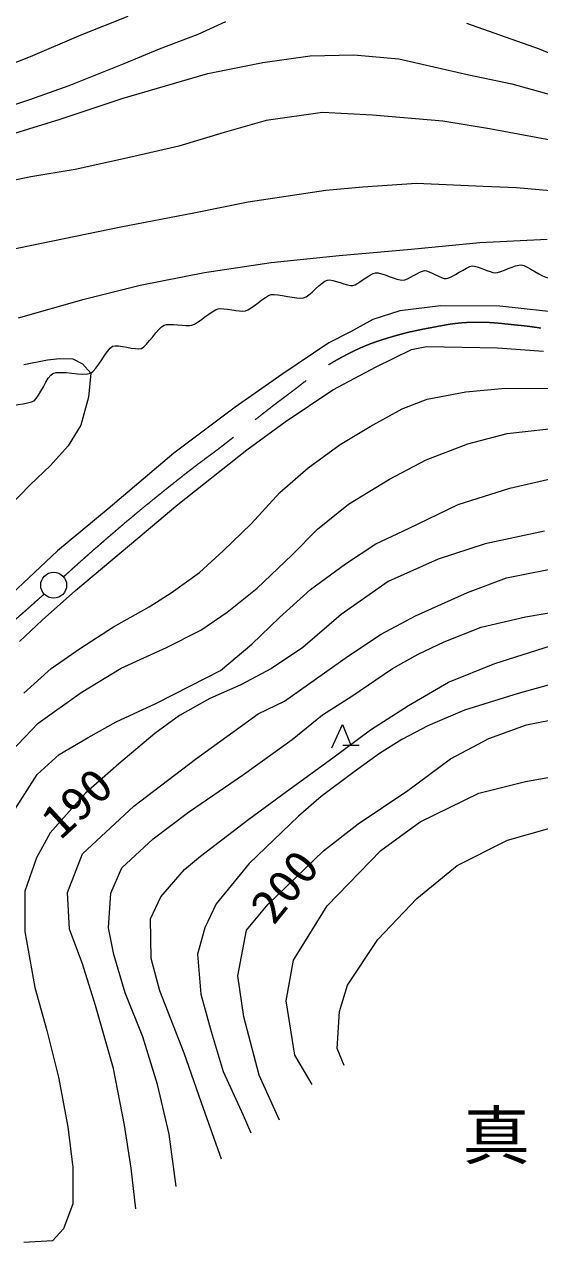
# Model space of a CAD drawing. Units: millimetres, scale not verified. Extents: x 40000 to 680000, y 20000 to 380000.
# Drawn here: x 162830 to 190898, y 252315 to 318712 of the extents above; entities that cross this region are included whole.
import ezdxf
from ezdxf.enums import TextEntityAlignment as Align

# ---------------------------------------------------------------- set-up
doc = ezdxf.new("R2010")
doc.units = ezdxf.units.MM
doc.header["$LTSCALE"] = 1000
doc.linetypes.add('CHAIN', pattern=[18.5, 12, -1.5, 3.5, -1.5])
doc.layers.add('M-BMK', color=2, linetype='CHAIN', lineweight=13)
doc.layers.add('M-WORK', color=1, linetype='Continuous', lineweight=13)
doc.styles.add('ＭＳ ゴシック', font='')
doc.styles.get('ＭＳ ゴシック').set_extended_font_data('MS Gothic')

msp = doc.modelspace()

# ---------------------------------------------------------------- linework, layer by layer
at = {"layer": 'M-BMK'}
for points, knots in [([(164962, 288601), (166219, 289740), (166556, 290037), (167598, 290934), (169076, 292207), (169930, 292889), (171456, 294104), (172337, 294806), (172863, 295158), (173754, 295848), (175015, 296825), (175684, 297421), (176965, 298372), (178167, 299264), (178788, 299858), (180105, 300568), (181105, 301107), (181704, 301352), (182793, 301676), (183770, 301967), (184335, 302069), (185337, 302257), (185936, 302370), (186275, 302433), (186883, 302469), (188039, 302538), (188692, 302424), (189845, 302312), (190848, 302215), (191399, 302073), (192396, 301929), (193184, 301816), (193627, 301766), (194414, 301649), (195896, 301428), (196738, 301361), (198203, 301047), (200132, 300632), (201181, 300266), (203087, 299754), (204472, 299382), (205249, 299175), (206630, 298783), (208586, 298227), (209679, 297904), (211616, 297285), (212766, 296917), (213388, 296646), (214536, 296272), (215855, 295843), (216617, 295676), (217929, 295226), (219471, 294696), (220284, 294260), (221821, 293714), (222661, 293416), (223163, 293340), (223996, 293024), (224563, 292808), (224844, 292600), (225408, 292377), (227313, 291626), (228435, 291352), (230364, 290664), (232288, 289978), (233337, 289513), (235263, 288832), (237080, 288190), (238112, 287870), (239941, 287263), (242182, 286518), (243417, 286038), (245681, 285370), (247122, 284944), (247943, 284754), (249390, 284354), (252095, 283606), (252944, 283358), (256302, 282398)], [0, 0, 0, 0, 1, 1, 1, 2, 2, 2, 3, 3, 3, 4, 4, 4, 5, 5, 5, 6, 6, 6, 7, 7, 7, 8, 8, 8, 9, 9, 9, 10, 10, 10, 11, 11, 11, 12, 12, 12, 13, 13, 13, 14, 14, 14, 15, 15, 15, 16, 16, 16, 17, 17, 17, 18, 18, 18, 19, 19, 19, 20, 20, 20, 21, 21, 21, 22, 22, 22, 23, 23, 23, 24, 24, 24, 25, 25, 25, 26, 26, 26, 26]), ([(76712, 300291), (77636, 299662), (77868, 299504), (78609, 299001), (79351, 298498), (79778, 298231), (80511, 297715), (81690, 296885), (82320, 296378), (83479, 295520), (84266, 294937), (84722, 294629), (85492, 294025), (86603, 293154), (87160, 292585), (88273, 291716), (89708, 290596), (90538, 290000), (92038, 288967), (93200, 288166), (93859, 287728), (95065, 286997), (96063, 286391), (96646, 286091), (97671, 285530), (98951, 284829), (99675, 284450), (100964, 283765), (102040, 283193), (102645, 282876), (103724, 282308), (104800, 281741), (105391, 281400), (106481, 280859), (108427, 279893), (109547, 279413), (111519, 278499), (113443, 277607), (114514, 277092), (116454, 276232), (117911, 275585), (118713, 275185), (120209, 274631), (121539, 274139), (122318, 273950), (123697, 273616), (124663, 273382), (125215, 273297), (126197, 273144), (127128, 272999), (127652, 272929), (128591, 272856), (129726, 272769), (130366, 272742), (131505, 272774), (133036, 272818), (133895, 272895), (135414, 273103), (136602, 273265), (137278, 273322), (138440, 273616), (140474, 274130), (141597, 274493), (143570, 275206), (144829, 275661), (145548, 275891), (146761, 276458), (148511, 277275), (149452, 277815), (151162, 278715), (152208, 279265), (152813, 279539), (153830, 280141), (155301, 281011), (156137, 281484), (157533, 282470), (158585, 283212), (159150, 283662), (160160, 284460), (161671, 285655), (162143, 286097), (163909, 287664)], [0, 0, 0, 0, 1, 1, 1, 2, 2, 2, 3, 3, 3, 4, 4, 4, 5, 5, 5, 6, 6, 6, 7, 7, 7, 8, 8, 8, 9, 9, 9, 10, 10, 10, 11, 11, 11, 12, 12, 12, 13, 13, 13, 14, 14, 14, 15, 15, 15, 16, 16, 16, 17, 17, 17, 18, 18, 18, 19, 19, 19, 20, 20, 20, 21, 21, 21, 22, 22, 22, 23, 23, 23, 24, 24, 24, 25, 25, 25, 26, 26, 26, 27, 27, 27, 27])]:
    msp.add_open_spline(points, degree=3, knots=knots, dxfattribs=at)
at = {"layer": 'M-WORK'}
for p, q in [((165930, 318148), (168480, 319166)), ((173788, 318854), (172285, 318161)), ((190884, 317364), (186928, 318765)), ((163159, 316955), (165930, 318148)), ((172285, 318161), (170166, 317352)), ((159819, 315652), (163159, 316955)), ((170166, 317352), (168252, 316555)), ((175817, 316634), (178407, 316994)), ((178407, 316994), (180780, 317048)), ((180780, 317048), (183226, 316832)), ((183226, 316832), (187038, 315969)), ((194622, 315810), (190884, 317364)), ((168252, 316555), (165259, 315361)), ((172832, 316041), (175817, 316634)), ((168211, 314692), (172832, 316041)), ((187038, 315969), (189376, 315465)), ((189376, 315465), (192883, 314494)), ((165259, 315361), (163114, 314590)), ((163114, 314590), (157391, 312722)), ((164776, 313541), (168211, 314692)), ((160478, 312211), (164776, 313541)), ((176007, 313469), (173705, 312821)), ((179064, 313900), (176007, 313469)), ((181798, 313756), (179064, 313900)), ((185628, 313433), (181798, 313756)), ((188163, 313019), (185628, 313433)), ((173705, 312821), (171242, 312066)), ((191580, 312390), (188163, 313019)), ((171242, 312066), (168562, 311455)), ((168562, 311455), (165595, 310807)), ((165595, 310807), (163186, 310394)), ((163186, 310394), (159391, 309602)), ((179253, 309652), (175024, 309024)), ((181267, 309832), (179253, 309652)), ((184198, 310030), (181267, 309832)), ((187831, 309868), (184198, 310030)), ((189647, 309796), (187831, 309868)), ((192111, 309580), (189647, 309796)), ((175024, 309024), (172056, 308413)), ((172056, 308413), (168082, 307658)), ((168082, 307658), (161914, 306381)), ((183898, 306466), (187641, 306814)), ((187641, 306814), (191302, 306998)), ((176274, 305732), (179971, 306117)), ((179971, 306117), (183898, 306466)), ((172649, 305181), (176274, 305732)), ((169145, 304493), (172649, 305181)), ((166080, 303741), (169145, 304493)), ((162511, 302722), (166080, 303741)), ((183275, 303093), (181811, 302630)), ((185523, 303375), (183275, 303093)), ((188734, 303350), (185523, 303375)), ((193911, 302797), (188734, 303350)), ((181811, 302630), (180603, 301963)), ((180603, 301963), (179409, 301346)), ((179409, 301346), (176858, 299632)), ((181987, 300050), (183926, 300987)), ((183926, 300987), (184735, 301154)), ((184735, 301154), (188602, 301077)), ((188602, 301077), (191106, 300898)), ((162800, 300176), (164097, 300433)), ((164097, 300433), (164736, 300507)), ((164736, 300507), (165471, 300475)), ((165471, 300475), (165991, 300213)), ((165991, 300213), (166445, 299704)), ((166445, 299704), (166319, 298392)), ((176858, 299632), (174317, 297843)), ((179636, 298791), (181987, 300050)), ((177041, 297057), (179636, 298791)), ((186883, 298689), (189045, 298892)), ((189045, 298892), (192892, 298866)), ((166319, 298392), (165905, 296863)), ((183409, 297759), (184766, 298289)), ((184766, 298289), (186883, 298689)), ((174317, 297843), (170977, 295347)), ((181666, 296802), (183409, 297759)), ((165905, 296863), (165222, 295748)), ((174948, 295528), (177041, 297057)), ((180028, 295806), (181666, 296802)), ((189134, 296422), (192448, 296794)), ((186989, 295844), (189134, 296422)), ((165222, 295748), (164251, 294669)), ((171184, 292536), (174948, 295528)), ((178298, 294541), (180028, 295806)), ((184715, 294983), (186989, 295844)), ((170977, 295347), (167399, 292301)), ((182724, 293930), (184715, 294983)), ((164251, 294669), (163150, 293621)), ((176744, 293197), (178298, 294541)), ((163150, 293621), (161976, 292410)), ((180489, 292555), (182724, 293930)), ((189279, 293427), (192041, 294069)), ((175185, 291487), (176744, 293197)), ((186453, 292541), (189279, 293427)), ((167399, 292301), (164637, 290016)), ((169014, 290712), (171184, 292536)), ((178807, 291207), (180489, 292555)), ((183756, 291231), (186453, 292541)), ((173658, 290019), (175185, 291487)), ((177407, 289781), (178807, 291207)), ((181971, 290396), (183756, 291231)), ((191162, 291091), (187926, 290407)), ((165622, 287860), (169014, 290712)), ((180326, 289317), (181971, 290396)), ((187926, 290407), (185372, 289562)), ((164637, 290016), (162151, 287668)), ((172367, 288846), (173658, 290019)), ((175518, 287983), (177407, 289781)), ((185372, 289562), (182639, 288339)), ((170833, 287732), (172367, 288846)), ((178425, 287917), (180326, 289317)), ((189101, 288541), (192571, 289242)), ((182639, 288339), (180085, 286541)), ((186961, 287749), (189101, 288541)), ((163799, 286242), (165622, 287860)), ((169627, 286958), (170833, 287732)), ((173874, 286685), (175518, 287983)), ((176730, 286388), (178425, 287917)), ((184137, 286473), (186961, 287749)), ((167694, 285884), (169627, 286958)), ((162565, 285086), (163799, 286242)), ((172436, 285696), (173874, 286685)), ((175227, 284937), (176730, 286388)), ((180085, 286541), (177999, 284743)), ((182267, 285484), (184137, 286473)), ((187711, 285859), (190121, 286416)), ((190121, 286416), (192279, 286794)), ((165879, 284711), (167694, 285884)), ((170573, 284759), (172436, 285696)), ((185697, 285050), (187711, 285859)), ((173519, 283498), (175227, 284937)), ((180487, 284297), (182267, 285484)), ((184277, 284384), (185697, 285050)), ((188451, 283884), (191495, 284848)), ((164283, 283609), (165879, 284711)), ((168094, 283628), (170573, 284759)), ((177999, 284743), (176291, 283610)), ((176998, 281833), (180487, 284297)), ((182892, 283611), (184277, 284384)), ((162796, 282270), (164283, 283609)), ((165929, 282297), (168094, 283628)), ((176291, 283610), (174618, 282711)), ((180662, 282100), (182892, 283611)), ((185933, 282857), (188451, 283884)), ((171887, 282663), (173519, 283498)), ((183762, 281585), (185933, 282857)), ((163587, 280635), (165929, 282297)), ((169999, 281700), (171887, 282663)), ((174618, 282711), (172928, 281973)), ((189722, 282238), (186806, 281326)), ((191366, 282700), (189722, 282238)), ((167829, 280698), (169999, 281700)), ((172928, 281973), (171274, 281038)), ((175560, 281132), (176998, 281833)), ((179062, 281075), (180662, 282100)), ((181681, 280262), (183762, 281585)), ((171274, 281038), (169943, 280067)), ((172161, 278668), (175560, 281132)), ((177425, 279745), (179062, 281075)), ((186806, 281326), (184815, 280478)), ((190176, 280531), (192208, 280944)), ((161271, 278219), (163587, 280635)), ((166300, 279837), (167829, 280698)), ((179587, 279286), (180165, 280561)), ((179639, 278746), (181681, 280262)), ((180165, 280561), (180620, 279424)), ((184815, 280478), (183389, 279733)), ((188126, 279793), (190176, 280531)), ((164733, 278913), (166300, 279837)), ((169943, 280067), (167983, 278413)), ((174764, 277821), (177425, 279745)), ((183389, 279733), (182182, 278975)), ((186040, 278678), (188126, 279793)), ((163526, 277834), (164733, 278913)), ((180174, 279424), (181075, 279424)), ((182182, 278975), (180795, 277974)), ((167983, 278413), (166167, 276812)), ((168798, 276097), (172161, 278668)), ((177109, 276897), (179639, 278746)), ((183720, 276952), (186040, 278678)), ((162305, 275920), (163526, 277834)), ((171779, 275771), (174764, 277821)), ((180795, 277974), (178996, 276638)), ((190132, 277444), (192926, 277947)), ((175066, 275394), (177109, 276897)), ((181005, 275136), (183720, 276952)), ((187589, 276814), (190132, 277444)), ((166167, 276812), (164242, 274654)), ((178996, 276638), (177763, 275559)), ((184392, 275253), (187589, 276814)), ((165993, 273507), (168798, 276097)), ((169837, 274314), (171779, 275771)), ((177763, 275559), (175080, 272977)), ((172420, 273377), (175066, 275394)), ((179117, 273661), (181005, 275136)), ((182252, 273693), (184392, 275253)), ((189156, 274247), (191584, 274948)), ((164242, 274654), (163487, 273288)), ((168146, 272749), (169837, 274314)), ((186405, 272862), (189156, 274247)), ((176114, 270766), (179117, 273661)), ((179332, 270671), (182252, 273693)), ((163487, 273288), (162858, 271471)), ((165184, 271403), (165993, 273507)), ((171547, 272658), (172420, 273377)), ((175080, 272977), (173282, 270780)), ((167535, 271365), (168146, 272749)), ((170262, 271155), (171547, 272658)), ((184211, 271064), (186405, 272862)), ((162858, 271471), (162858, 269278)), ((165292, 269407), (165184, 271403)), ((167409, 269477), (167535, 271365)), ((169697, 269961), (170262, 271155)), ((182089, 268834), (184211, 271064)), ((173282, 270780), (172652, 269470)), ((174927, 269345), (176114, 270766)), ((177494, 267701), (179332, 270671)), ((169736, 267803), (169697, 269961)), ((162858, 269278), (163406, 266212)), ((165993, 267501), (165292, 269407)), ((167697, 268020), (167409, 269477)), ((172652, 269470), (172254, 268032)), ((174459, 266864), (174927, 269345)), ((180435, 266353), (182089, 268834)), ((168326, 265934), (167697, 268020)), ((170211, 266030), (169736, 267803)), ((172254, 268032), (172447, 265848)), ((177091, 265485), (177494, 267701)), ((166712, 265235), (165993, 267501)), ((174783, 264616), (174459, 266864)), ((180003, 264914), (180435, 266353)), ((163406, 266212), (164061, 263870)), ((169279, 263524), (168326, 265934)), ((171543, 262638), (170211, 266030)), ((172447, 265848), (173012, 263831)), ((167683, 261800), (166712, 265235)), ((177569, 262540), (177091, 265485)), ((175628, 261451), (174783, 264616)), ((179877, 262900), (180003, 264914)), ((164061, 263870), (164690, 261328)), ((173012, 263831), (173667, 261635)), ((170088, 260935), (169279, 263524)), ((172487, 259936), (171543, 262638)), ((178501, 260928), (177569, 262540)), ((180255, 261965), (179877, 262900)), ((168277, 258725), (167683, 261800)), ((173667, 261635), (174746, 259259)), ((164690, 261328), (165194, 258634)), ((176725, 258987), (175628, 261451)), ((170718, 258220), (170088, 260935)), ((173566, 256866), (172487, 259936)), ((174746, 259259), (175170, 258295)), ((165194, 258634), (165471, 256418)), ((168654, 256370), (168277, 258725)), ((171096, 255378), (170718, 258220)), ((165471, 256418), (165471, 254429)), ((168906, 254158), (168654, 256370)), ((165471, 254429), (164967, 253070)), ((164967, 253070), (164363, 252415)), ((164363, 252415), (162802, 252315))]:
    msp.add_line(p, q, dxfattribs=at)
msp.add_circle((164426, 288143), 705, dxfattribs=at)
msp.add_open_spline([(128956, 274402), (128914, 274704), (129127, 275636), (129296, 275890), (129418, 276071), (130123, 276218), (130273, 276378), (130478, 276598), (130746, 277526), (130992, 277701), (131288, 277911), (132425, 277979), (132752, 278137), (133081, 278297), (133853, 279146), (134203, 279255), (134588, 279375), (135836, 279091), (136220, 279216), (136529, 279317), (137123, 280193), (137427, 280308), (137783, 280443), (138968, 280275), (139328, 280398), (139590, 280487), (140108, 281218), (140369, 281310), (140676, 281418), (141695, 281221), (142000, 281336), (142246, 281429), (142683, 282170), (142925, 282273), (143180, 282383), (144044, 282253), (144312, 282325), (144492, 282373), (144900, 282815), (145083, 282851), (145395, 282914), (146386, 282667), (146675, 282800), (147032, 282964), (147691, 284028), (148037, 284213), (148264, 284334), (149114, 284061), (149321, 284213), (149760, 284535), (150550, 286035), (150978, 286371), (151222, 286563), (152272, 286488), (152494, 286705), (152755, 286959), (152867, 288135), (153085, 288426), (153306, 288722), (154379, 289199), (154588, 289505), (154795, 289809), (154825, 290989), (155037, 291290), (155191, 291508), (156097, 291634), (156245, 291856), (156466, 292187), (156452, 293488), (156707, 293795), (156924, 294056), (158065, 294115), (158313, 294347), (158621, 294637), (158966, 295950), (159289, 296223), (159554, 296447), (160695, 296416), (160984, 296608), (161207, 296756), (161405, 297629), (161627, 297777), (161923, 297976), (163067, 297998), (163361, 298201), (163658, 298407), (164063, 299532), (164388, 299691), (164758, 299871), (166070, 299534), (166445, 299704), (166789, 299861), (167299, 301002), (167638, 301168), (167920, 301306), (168915, 300933), (169205, 301052), (169532, 301188), (170116, 302177), (170438, 302324), (170714, 302450), (171664, 302224), (171954, 302311), (172277, 302408), (173054, 303123), (173380, 303210), (173668, 303288), (174581, 303018), (174870, 303095), (175190, 303180), (175946, 303909), (176270, 303981), (176617, 304058), (177697, 303712), (178042, 303801), (178357, 303883), (179025, 304698), (179340, 304777), (179614, 304847), (180446, 304439), (180727, 304482), (181007, 304525), (181678, 305146), (181960, 305176), (182265, 305207), (183131, 304751), (183437, 304765), (183698, 304776), (184371, 305281), (184632, 305291), (184883, 305301), (185563, 304830), (185813, 304854), (186127, 304886), (186914, 305510), (187226, 305548), (187484, 305579), (188212, 305171), (188472, 305176), (188770, 305181), (189602, 305627), (189898, 305599), (190223, 305569), (191049, 304914), (191375, 304906), (191808, 304895), (193023, 305529), (193456, 305510), (193874, 305491), (194978, 304758), (195395, 304726), (195748, 304699), (196738, 305254), (197091, 305227), (197464, 305199), (198430, 304526), (198799, 304469), (199111, 304421), (200045, 304789), (200354, 304726), (200734, 304648), (201685, 303896), (202062, 303801), (202401, 303716), (203474, 303953), (203809, 303853), (204160, 303748), (204974, 302930), (205324, 302825), (205751, 302698), (207124, 302873), (207547, 302735), (207906, 302618), (208701, 301718), (209062, 301605), (209486, 301472), (210859, 301695), (211284, 301566), (211611, 301468), (212304, 300613), (212633, 300526), (213095, 300404), (214559, 300695), (215022, 300577), (215320, 300502), (215925, 299708), (216217, 299614), (216668, 299469), (218126, 299571), (218580, 299434), (218895, 299339), (219612, 298583), (219929, 298496), (220115, 298445), (220510, 298485), (220900, 298522)], degree=3, knots=[0, 0, 0, 0, 1, 1, 1, 2, 2, 2, 3, 3, 3, 4, 4, 4, 5, 5, 5, 6, 6, 6, 7, 7, 7, 8, 8, 8, 9, 9, 9, 10, 10, 10, 11, 11, 11, 12, 12, 12, 13, 13, 13, 14, 14, 14, 15, 15, 15, 16, 16, 16, 17, 17, 17, 18, 18, 18, 19, 19, 19, 20, 20, 20, 21, 21, 21, 22, 22, 22, 23, 23, 23, 24, 24, 24, 25, 25, 25, 26, 26, 26, 27, 27, 27, 28, 28, 28, 29, 29, 29, 30, 30, 30, 31, 31, 31, 32, 32, 32, 33, 33, 33, 34, 34, 34, 35, 35, 35, 36, 36, 36, 37, 37, 37, 38, 38, 38, 39, 39, 39, 40, 40, 40, 41, 41, 41, 42, 42, 42, 43, 43, 43, 44, 44, 44, 45, 45, 45, 46, 46, 46, 47, 47, 47, 48, 48, 48, 49, 49, 49, 50, 50, 50, 51, 51, 51, 52, 52, 52, 53, 53, 53, 54, 54, 54, 55, 55, 55, 56, 56, 56, 57, 57, 57, 58, 58, 58, 59, 59, 59, 60, 60, 60, 61, 61, 61, 62, 62, 62, 63, 63, 63, 64, 64, 64, 65, 65, 65, 65], dxfattribs=at)

# ---------------------------------------------------------------- texts
at = {"layer": 'M-WORK', "style": 'ＭＳ ゴシック', "width": 1.1}
for s, rotation, p in [('190', 42.753, (165171, 273813)), ('200', 50.864, (176837, 269217))]:
    msp.add_text(s, height=1833, rotation=rotation, dxfattribs=at).set_placement(p, align=Align.BOTTOM_LEFT)
at = {"layer": 'M-WORK', "style": 'ＭＳ ゴシック', "width": 1.05}
msp.add_text('真\u3000木', height=2566, dxfattribs=at).set_placement((186704, 256104), align=Align.BOTTOM_LEFT)

doc.saveas('drawing.dxf')
